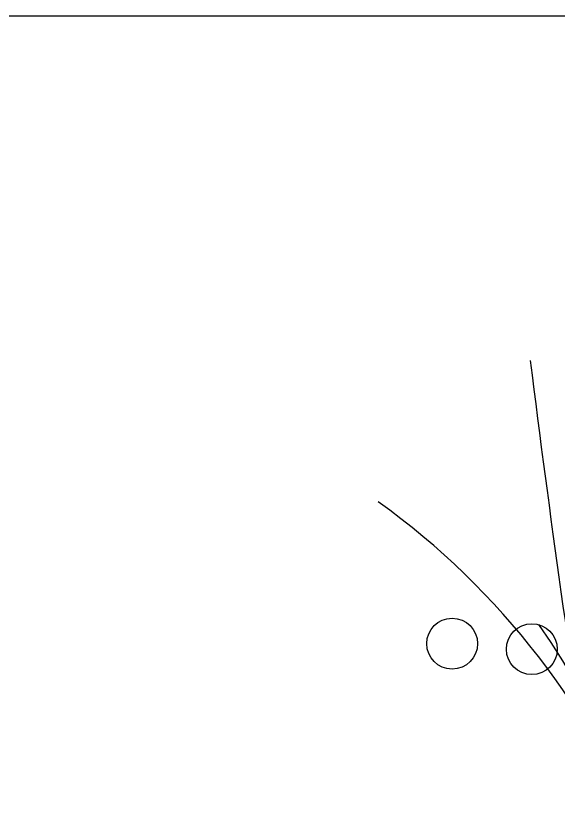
# Model space of a CAD drawing. Header units: inches. Extents: x 6 to 48.5, y 12.5 to 37.3.
# Drawn here: x 9.387 to 9.877, y 14.695 to 15.413 of the extents above; entities that cross this region are included whole.
import ezdxf

# ---------------------------------------------------------------- set-up
doc = ezdxf.new("R2010")
doc.units = ezdxf.units.IN
doc.header["$MEASUREMENT"] = 0
doc.layers.add('02', color=2, linetype='Continuous')
doc.layers.add('1', color=1, linetype='Continuous')

msp = doc.modelspace()

# ---------------------------------------------------------------- linework, layer by layer
at = {"layer": '02'}
for centre in [(9.781, 14.84578), (9.85301, 14.84077)]:
    msp.add_circle(centre, 0.02299, dxfattribs=at)
for centre, radius, start, end in [((24.19626, 16.90361), 14.45748, 187.160319, 190.500578), ((9.3074, 14.40774), 0.69723, 348.55836, 54.30139), ((9.24116, 14.43395), 0.75252, 347.31085, 34.76801)]:
    msp.add_arc(centre, radius, start, end, dxfattribs=at)
at = {"layer": '1'}
msp.add_line((6.30749, 15.4129), (26.63369, 15.4129), dxfattribs=at)

doc.saveas('drawing.dxf')
